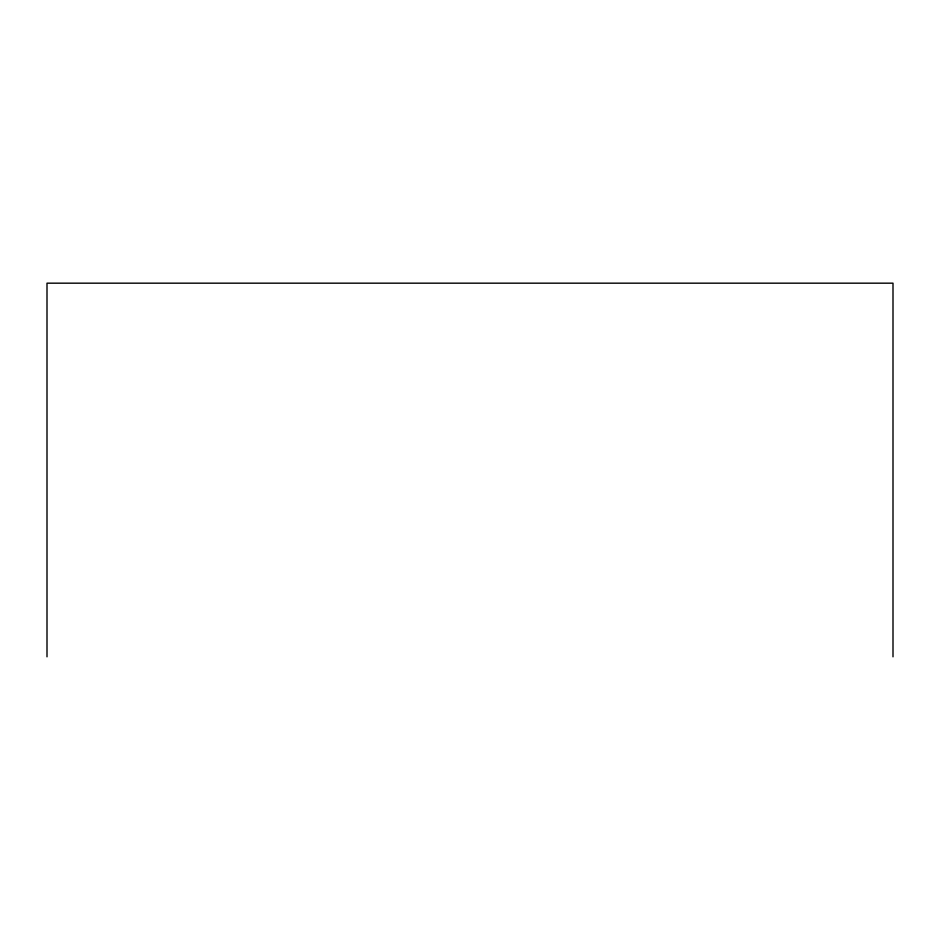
<?xml version="1.0" encoding="UTF-8"?>
<svg xmlns="http://www.w3.org/2000/svg" width="940" height="940" viewBox="0 0 940 940"><rect width="100%" height="100%" fill="white"/><g stroke="black" fill="none" stroke-linecap="round" stroke-linejoin="round"><path stroke-width="1.41" d="M893 656.825L893 283.175L47 283.175L47 656.825"/></g></svg>
